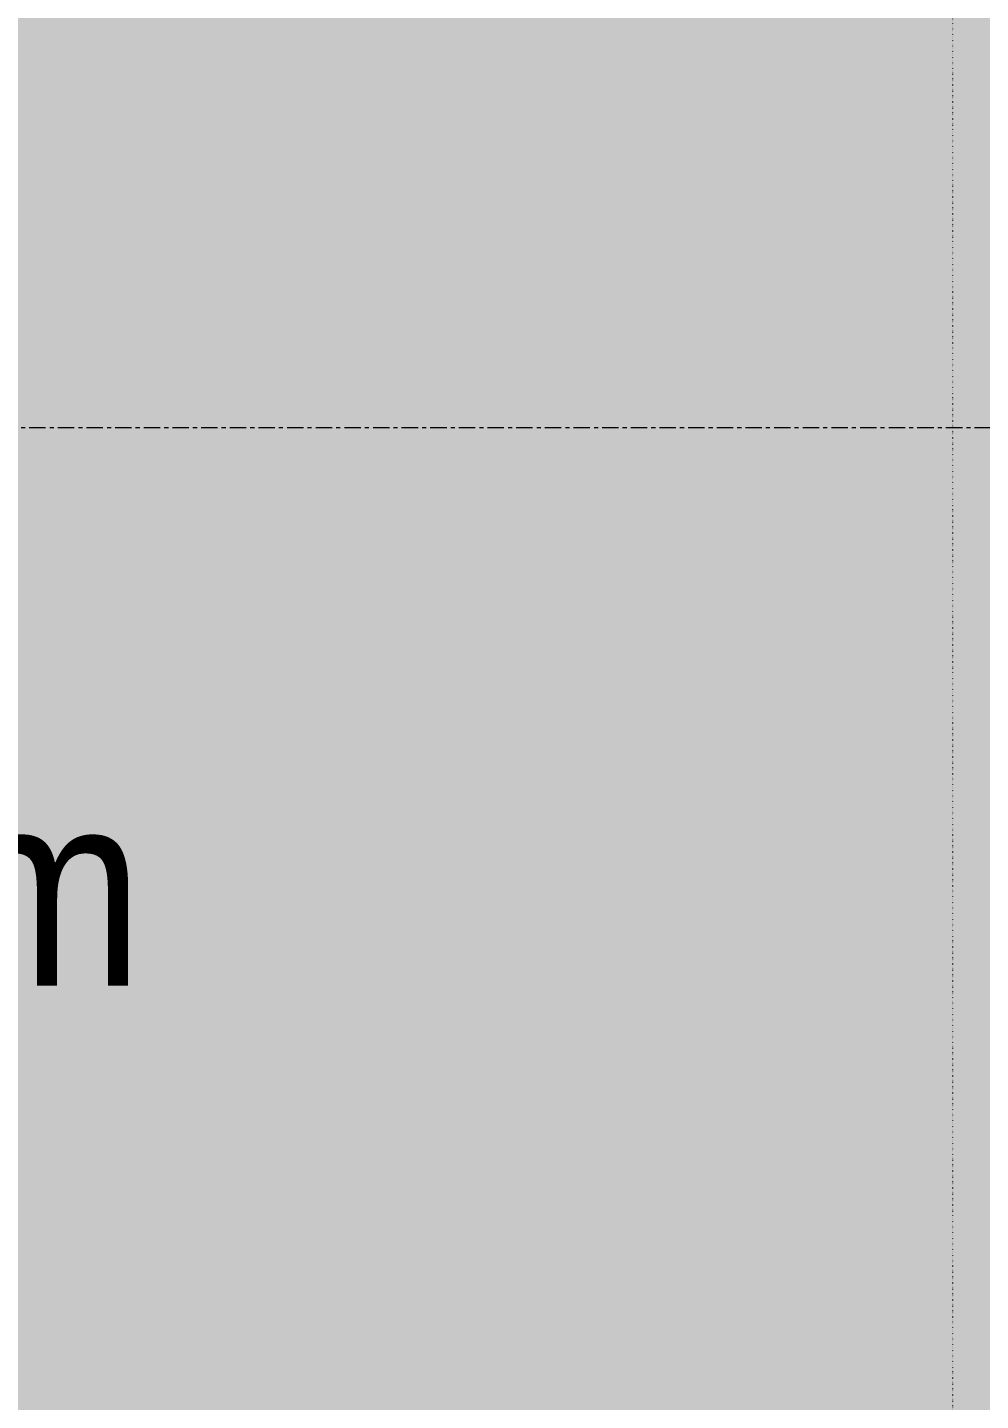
# Model space of a CAD drawing. Header units: millimetres. Extents: x -3370 to 37592, y -25802 to 13127.
# Drawn here: x 7626 to 8366, y -1492 to -426 of the extents above; entities that cross this region are included whole.
import ezdxf

# ---------------------------------------------------------------- set-up
doc = ezdxf.new("R2010")
doc.units = ezdxf.units.MM
doc.linetypes.add('Dot - Tight', pattern=[1, 0, -1])
doc.linetypes.add('Grid Line', pattern=[22.225, 12.7, -3.175, 3.175, -3.175])
for name, color, linetype, lineweight in [('A-DETL', 90, 'Continuous', 9), ('A-DETL-GENF', 92, 'Continuous', 9), ('G-ANNO-DIMS', 111, 'Continuous', 9), ('S-GRID', 1, 'Continuous', 9)]:
    doc.layers.add(name, color=color, linetype=linetype, lineweight=lineweight)
doc.styles.add('Avenir', font='', dxfattribs={"width": 0.9, "height": 150})
doc.styles.get('Avenir').set_extended_font_data('Avenir')

msp = doc.modelspace()

# ---------------------------------------------------------------- hatches: boundary and pattern name
at = {"layer": 'A-DETL-GENF'}
h = msp.add_hatch(color=2, dxfattribs=at)
h.paths.add_polyline_path([(6244.04, -5291.636), (8584.04, -5291.636), (8584.04, 5308.364), (6244.04, 5308.364), (6244.04, -5221.636)])
h.paths.add_polyline_path([(5334.04, -5211.636), (5334.04, 5238.364), (4134.04, 5238.364), (4134.04, -5211.636), (4334.04, -5211.636)])

# ---------------------------------------------------------------- linework, layer by layer
at = {"layer": 'A-DETL', "linetype": 'Dot - Tight'}
for p in [(8344.04, 5158.364), (8344.04, 1858.364)]:
    msp.add_line(p, (8344.04, -4841.636), dxfattribs=at)
at = {"layer": 'S-GRID', "linetype": 'Grid Line'}
msp.add_line((-1062.147, -736.636), (36838.524, -736.636), dxfattribs=at)

# ---------------------------------------------------------------- texts
at = {"layer": 'G-ANNO-DIMS', "insert": (6331.752, -1019.659), "char_height": 150, "width": 1685.65883, "attachment_point": 1, "line_spacing_factor": 1.129998, "style": 'Avenir'}
msp.add_mtext('FSL. 135450 mm', dxfattribs=at)

doc.saveas('drawing.dxf')
